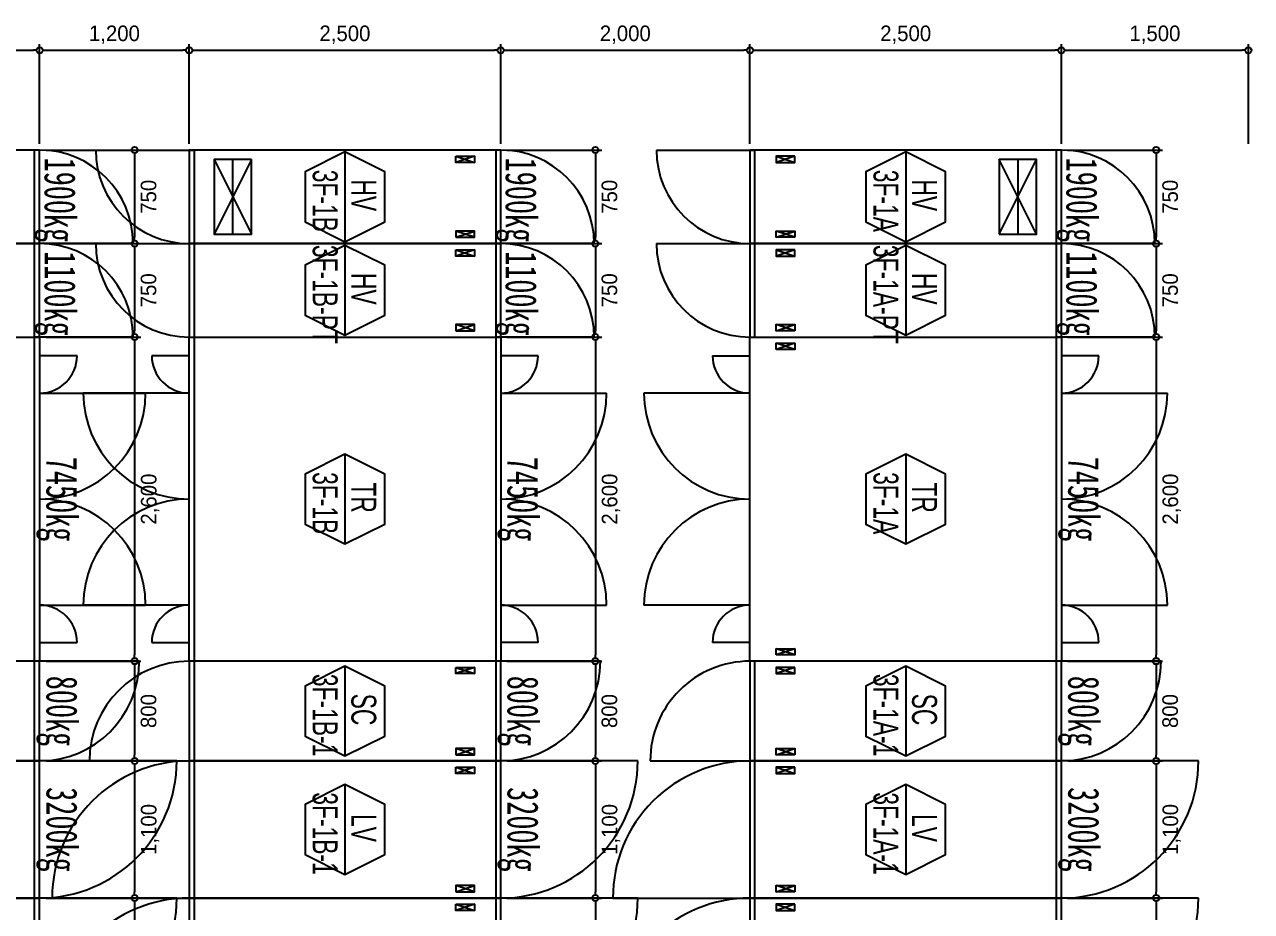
# Model space of a CAD drawing. Header units: millimetres. Extents: x 89978 to 501025, y -351975 to 837171.
# Drawn here: x 124832 to 134679, y 492798 to 499912 of the extents above; entities that cross this region are included whole.
import ezdxf
from ezdxf.enums import TextEntityAlignment as Align

# ---------------------------------------------------------------- set-up
doc = ezdxf.new("R2010")
doc.units = ezdxf.units.MM
doc.header["$LTSCALE"] = 150
doc.layers.get('Defpoints').update_dxf_attribs({"color": 150})
for name, color, linetype in [('------00 Switch Gear', 3, 'Continuous'), ('------00 Switch Gear_Number', 1, 'Continuous'), ('-----36 Dimension', 1, 'Continuous'), ('20251030_전기하중검토', 241, 'Continuous')]:
    doc.layers.add(name, color=color, linetype=linetype)
doc.layers.add('NOPLOT', color=191, linetype='Continuous', plot=False)
doc.styles.add('dd', font='')
doc.styles.add('ELEC', font='')
doc.styles.add('Gtx', font='')
doc.styles.get('dd').set_extended_font_data('DotumChe')
doc.styles.get('ELEC').set_extended_font_data('Dotum')
doc.styles.get('Gtx').set_extended_font_data('Dotum')
doc.dimstyles.new('ELEC', dxfattribs={"dimscale": 100, "dimtxt": 2, "dimasz": 1, "dimexe": 2, "dimexo": 1, "dimgap": 1, "dimtad": 1, "dimdec": 0, "dimrnd": 0.25, "dimzin": 9, "dimdsep": 32, "dimlunit": 6, "dimtxsty": 'ELEC', "dimblk": 'Z_DOT', "dimcen": 3, "dimclrd": 7, "dimclre": 7, "dimclrt": 3, "dimadec": 0, "dimazin": 0, "dimtfac": 1, "dimtdec": 0, "dimtix": 1, "dimtmove": 2, "dimatfit": 1, "dimfxl": 1, "dimarcsym": 0})

# ---------------------------------------------------------------- blocks, each defined once
blk = doc.blocks.new('750X2500')
at = {"layer": '------00 Switch Gear'}
for p, q in [((-3250, 750), (-2458, 750)), ((-2460, 750), (-2460, 0)), ((-210, 700), (-360, 650)), ((-360, 700), (-210, 650)), ((-40, 750), (-40, 0)), ((-210, 50), (-360, 100)), ((-360, 50), (-210, 100)), ((750, 0), (-42, 0))]:
    blk.add_line(p, q, dxfattribs=at)
for points in [[(-2500, 750), (-2500, 0), (0, 0), (0, 750)], [(-360, 700), (-210, 700), (-210, 650), (-360, 650)], [(-360, 50), (-210, 50), (-210, 100), (-360, 100)]]:
    blk.add_lwpolyline(points, close=True, dxfattribs=at)
for centre, start, end in [((-2500, 750), 180, 270), ((0, 0), 0, 90)]:
    blk.add_arc(centre, 750, start, end, dxfattribs=at)
blk = doc.blocks.new('800X2500')
at = {"layer": '------00 Switch Gear'}
for p, q in [((-2460, 800), (-2460, 0)), ((800, 800), (-42, 800)), ((-40, 800), (-40, 0)), ((-210, 750), (-360, 700)), ((-360, 750), (-210, 700)), ((-210, 50), (-360, 100)), ((-360, 50), (-210, 100)), ((-3300, 0), (-2458, 0))]:
    blk.add_line(p, q, dxfattribs=at)
for points in [[(-2500, 800), (-2500, 0), (0, 0), (0, 800)], [(-360, 750), (-210, 750), (-210, 700), (-360, 700)], [(-360, 50), (-210, 50), (-210, 100), (-360, 100)]]:
    blk.add_lwpolyline(points, close=True, dxfattribs=at)
for centre, start, end in [((-2500, 0), 90, 180), ((0, 800), 270, 0)]:
    blk.add_arc(centre, 800, start, end, dxfattribs=at)
blk = doc.blocks.new('1100X2500')
at = {"layer": '------00 Switch Gear'}
for p, q in [((-2460, 1100), (-2460, 0)), ((1100, 1100), (-42, 1100)), ((-40, 1100), (-40, 0)), ((-210, 1050), (-360, 1000)), ((-360, 1050), (-210, 1000)), ((-210, 50), (-360, 100)), ((-360, 50), (-210, 100)), ((-3600, 0), (-2458, 0))]:
    blk.add_line(p, q, dxfattribs=at)
at = {"layer": '------00 Switch Gear', "elevation": 0}
for points in [[(-2500, 1100), (-2500, 0), (0, 0), (0, 1100)], [(-360, 1050), (-210, 1050), (-210, 1000), (-360, 1000)], [(-360, 50), (-210, 50), (-210, 100), (-360, 100)]]:
    blk.add_lwpolyline(points, close=True, dxfattribs=at)
at = {"layer": '------00 Switch Gear'}
for centre, start, end in [((-2500, 0), 90, 180), ((0, 1100), 270, 0)]:
    blk.add_arc(centre, 1100, start, end, dxfattribs=at)
blk = doc.blocks.new('_DOTBLANK')
at = {"color": 0, "linetype": 'ByBlock'}
blk.add_line((-0.5, 0), (-1, 0), dxfattribs=at)
blk.add_circle((0, 0), 0.5, dxfattribs=at)
blk = doc.blocks.new('*D1076')
at = {"layer": '-----36 Dimension', "color": 0, "lineweight": -2, "transparency": 16777216}
for p, q in [((122453.6, 498955), (122453.6, 499755)), ((122503.6, 499705), (124903.6, 499705)), ((124953.6, 498955), (124953.6, 499755))]:
    blk.add_line(p, q, dxfattribs=at)
at = {"layer": 'Defpoints', "color": 0, "transparency": 16777216}
for p in [(124953.6, 499705), (122453.6, 498905), (124953.6, 498905)]:
    blk.add_point(p, dxfattribs=at)
at = {"layer": '-----36 Dimension', "color": 0, "lineweight": -2, "transparency": 16777216, "xscale": 50, "yscale": 50, "zscale": 50, "rotation": 180}
blk.add_blockref('_DOTBLANK', (122453.6, 499705), dxfattribs=at)
at = {"layer": '-----36 Dimension', "color": 0, "lineweight": -2, "transparency": 16777216, "xscale": 50, "yscale": 50, "zscale": 50}
blk.add_blockref('_DOTBLANK', (124953.6, 499705), dxfattribs=at)
at = {"layer": '-----36 Dimension', "color": 0, "transparency": 16777216, "insert": (123703.6, 499829.6), "char_height": 125, "attachment_point": 5, "style": 'Gtx'}
blk.add_mtext('2,500', dxfattribs=at)
blk = doc.blocks.new('Z_DOT')
for p, q in [((0, -2), (0, 2)), ((-2, 0), (2, 0))]:
    blk.add_line(p, q)
for radius in [2.5, 1.25]:
    blk.add_circle((0, 0), radius)
blk = doc.blocks.new('*D1245')
at = {"layer": '-----36 Dimension', "color": 0, "lineweight": -2, "transparency": 16777216}
for p, q in [((124953.6, 498955), (124953.6, 499755)), ((125003.6, 499705), (126103.6, 499705)), ((126153.6, 498955), (126153.6, 499755))]:
    blk.add_line(p, q, dxfattribs=at)
at = {"layer": 'Defpoints', "color": 0, "transparency": 16777216}
for p in [(126153.6, 499705), (124953.6, 498905), (126153.6, 498905)]:
    blk.add_point(p, dxfattribs=at)
at = {"layer": '-----36 Dimension', "color": 0, "lineweight": -2, "transparency": 16777216, "xscale": 50, "yscale": 50, "zscale": 50, "rotation": 180}
blk.add_blockref('_DOTBLANK', (124953.6, 499705), dxfattribs=at)
at = {"layer": '-----36 Dimension', "color": 0, "lineweight": -2, "transparency": 16777216, "xscale": 50, "yscale": 50, "zscale": 50}
blk.add_blockref('_DOTBLANK', (126153.6, 499705), dxfattribs=at)
at = {"layer": '-----36 Dimension', "color": 0, "transparency": 16777216, "insert": (125553.6, 499829.6), "char_height": 125, "attachment_point": 5, "style": 'Gtx'}
blk.add_mtext('1,200', dxfattribs=at)
blk = doc.blocks.new('*D1246')
at = {"layer": '-----36 Dimension', "color": 0, "lineweight": -2, "transparency": 16777216}
for p, q in [((126153.6, 498955), (126153.6, 499755)), ((126203.6, 499705), (128603.6, 499705)), ((128653.6, 498955), (128653.6, 499755))]:
    blk.add_line(p, q, dxfattribs=at)
at = {"layer": 'Defpoints', "color": 0, "transparency": 16777216}
for p in [(128653.6, 499705), (126153.6, 498905), (128653.6, 498905)]:
    blk.add_point(p, dxfattribs=at)
at = {"layer": '-----36 Dimension', "color": 0, "lineweight": -2, "transparency": 16777216, "xscale": 50, "yscale": 50, "zscale": 50, "rotation": 180}
blk.add_blockref('_DOTBLANK', (126153.6, 499705), dxfattribs=at)
at = {"layer": '-----36 Dimension', "color": 0, "lineweight": -2, "transparency": 16777216, "xscale": 50, "yscale": 50, "zscale": 50}
blk.add_blockref('_DOTBLANK', (128653.6, 499705), dxfattribs=at)
at = {"layer": '-----36 Dimension', "color": 0, "transparency": 16777216, "insert": (127403.6, 499829.6), "char_height": 125, "attachment_point": 5, "style": 'Gtx'}
blk.add_mtext('2,500', dxfattribs=at)
blk = doc.blocks.new('*D1247')
at = {"layer": '-----36 Dimension', "color": 0, "lineweight": -2, "transparency": 16777216}
for p, q in [((128653.6, 498955), (128653.6, 499755)), ((128703.6, 499705), (130603.6, 499705)), ((130653.6, 498955), (130653.6, 499755))]:
    blk.add_line(p, q, dxfattribs=at)
at = {"layer": 'Defpoints', "color": 0, "transparency": 16777216}
for p in [(130653.6, 499705), (128653.6, 498905), (130653.6, 498905)]:
    blk.add_point(p, dxfattribs=at)
at = {"layer": '-----36 Dimension', "color": 0, "lineweight": -2, "transparency": 16777216, "xscale": 50, "yscale": 50, "zscale": 50, "rotation": 180}
blk.add_blockref('_DOTBLANK', (128653.6, 499705), dxfattribs=at)
at = {"layer": '-----36 Dimension', "color": 0, "lineweight": -2, "transparency": 16777216, "xscale": 50, "yscale": 50, "zscale": 50}
blk.add_blockref('_DOTBLANK', (130653.6, 499705), dxfattribs=at)
at = {"layer": '-----36 Dimension', "color": 0, "transparency": 16777216, "insert": (129653.6, 499829.6), "char_height": 125, "attachment_point": 5, "style": 'Gtx'}
blk.add_mtext('2,000', dxfattribs=at)
blk = doc.blocks.new('*D1248')
at = {"layer": '-----36 Dimension', "color": 0, "lineweight": -2, "transparency": 16777216}
for p, q in [((130653.6, 498955), (130653.6, 499755)), ((130703.6, 499705), (133103.6, 499705)), ((133153.6, 498955), (133153.6, 499755))]:
    blk.add_line(p, q, dxfattribs=at)
at = {"layer": 'Defpoints', "color": 0, "transparency": 16777216}
for p in [(133153.6, 499705), (130653.6, 498905), (133153.6, 498905)]:
    blk.add_point(p, dxfattribs=at)
at = {"layer": '-----36 Dimension', "color": 0, "lineweight": -2, "transparency": 16777216, "xscale": 50, "yscale": 50, "zscale": 50, "rotation": 180}
blk.add_blockref('_DOTBLANK', (130653.6, 499705), dxfattribs=at)
at = {"layer": '-----36 Dimension', "color": 0, "lineweight": -2, "transparency": 16777216, "xscale": 50, "yscale": 50, "zscale": 50}
blk.add_blockref('_DOTBLANK', (133153.6, 499705), dxfattribs=at)
at = {"layer": '-----36 Dimension', "color": 0, "transparency": 16777216, "insert": (131903.6, 499829.6), "char_height": 125, "attachment_point": 5, "style": 'Gtx'}
blk.add_mtext('2,500', dxfattribs=at)
blk = doc.blocks.new('*D1249')
at = {"layer": '-----36 Dimension', "color": 0, "lineweight": -2, "transparency": 16777216}
for p, q in [((133153.6, 498955), (133153.6, 499755)), ((133203.6, 499705), (134603.6, 499705)), ((134653.6, 498955), (134653.6, 499755))]:
    blk.add_line(p, q, dxfattribs=at)
at = {"layer": 'Defpoints', "color": 0, "transparency": 16777216}
for p in [(134653.6, 499705), (133153.6, 498905), (134653.6, 498905)]:
    blk.add_point(p, dxfattribs=at)
at = {"layer": '-----36 Dimension', "color": 0, "lineweight": -2, "transparency": 16777216, "xscale": 50, "yscale": 50, "zscale": 50, "rotation": 180}
blk.add_blockref('_DOTBLANK', (133153.6, 499705), dxfattribs=at)
at = {"layer": '-----36 Dimension', "color": 0, "lineweight": -2, "transparency": 16777216, "xscale": 50, "yscale": 50, "zscale": 50}
blk.add_blockref('_DOTBLANK', (134653.6, 499705), dxfattribs=at)
at = {"layer": '-----36 Dimension', "color": 0, "transparency": 16777216, "insert": (133903.6, 499829.6), "char_height": 125, "attachment_point": 5, "style": 'Gtx'}
blk.add_mtext('1,500', dxfattribs=at)
blk = doc.blocks.new('*D1035')
at = {"layer": '-----36 Dimension', "color": 0, "lineweight": -2, "transparency": 16777216}
for p, q in [((125005, 498905), (125765.5, 498905)), ((125715.5, 498855), (125715.5, 498205)), ((125005, 498155), (125765.5, 498155))]:
    blk.add_line(p, q, dxfattribs=at)
at = {"layer": 'Defpoints', "color": 0, "transparency": 16777216}
for p in [(124955, 498905, 0), (124955, 498155, 0), (125715.5, 498155)]:
    blk.add_point(p, dxfattribs=at)
at = {"layer": '-----36 Dimension', "color": 0, "lineweight": -2, "transparency": 16777216, "xscale": 50, "yscale": 50, "zscale": 50}
for p, rotation in [((125715.5, 498905), 90), ((125715.5, 498155), 270)]:
    blk.add_blockref('_DOTBLANK', p, dxfattribs=dict(at, rotation=rotation))
at = {"layer": '-----36 Dimension', "color": 0, "transparency": 16777216, "insert": (125828.1, 498530), "char_height": 125, "attachment_point": 5, "rotation": 90, "style": 'Gtx'}
blk.add_mtext('750', dxfattribs=at)
blk = doc.blocks.new('*D1036')
at = {"layer": '-----36 Dimension', "color": 0, "lineweight": -2, "transparency": 16777216}
for p, q in [((125005, 498155), (125765.5, 498155)), ((125715.5, 498105), (125715.5, 497455)), ((125005, 497405), (125765.5, 497405))]:
    blk.add_line(p, q, dxfattribs=at)
at = {"layer": 'Defpoints', "color": 0, "transparency": 16777216}
for p in [(124955, 498155), (124955, 497405), (125715.5, 497405)]:
    blk.add_point(p, dxfattribs=at)
at = {"layer": '-----36 Dimension', "color": 0, "lineweight": -2, "transparency": 16777216, "xscale": 50, "yscale": 50, "zscale": 50}
for p, rotation in [((125715.5, 498155), 90), ((125715.5, 497405), 270)]:
    blk.add_blockref('_DOTBLANK', p, dxfattribs=dict(at, rotation=rotation))
at = {"layer": '-----36 Dimension', "color": 0, "transparency": 16777216, "insert": (125828.1, 497780), "char_height": 125, "attachment_point": 5, "rotation": 90, "style": 'Gtx'}
blk.add_mtext('750', dxfattribs=at)
blk = doc.blocks.new('*D1037')
at = {"layer": '-----36 Dimension', "color": 0, "lineweight": -2, "transparency": 16777216}
for p, q in [((125005, 497405), (125765.5, 497405)), ((125715.5, 497355), (125715.5, 494855)), ((125005, 494805), (125765.5, 494805))]:
    blk.add_line(p, q, dxfattribs=at)
at = {"layer": 'Defpoints', "color": 0, "transparency": 16777216}
for p in [(124955, 497405), (124955, 494805), (125715.5, 494805)]:
    blk.add_point(p, dxfattribs=at)
at = {"layer": '-----36 Dimension', "color": 0, "lineweight": -2, "transparency": 16777216, "xscale": 50, "yscale": 50, "zscale": 50}
for p, rotation in [((125715.5, 497405), 90), ((125715.5, 494805), 270)]:
    blk.add_blockref('_DOTBLANK', p, dxfattribs=dict(at, rotation=rotation))
at = {"layer": '-----36 Dimension', "color": 0, "transparency": 16777216, "insert": (125840.2, 496105), "char_height": 125, "attachment_point": 5, "rotation": 90, "style": 'Gtx'}
blk.add_mtext('2,600', dxfattribs=at)
blk = doc.blocks.new('*D1038')
at = {"layer": '-----36 Dimension', "color": 0, "lineweight": -2, "transparency": 16777216}
for p, q in [((125005, 494805), (125765.5, 494805)), ((125715.5, 494755), (125715.5, 494055)), ((125005.8, 494005), (125765.5, 494005))]:
    blk.add_line(p, q, dxfattribs=at)
at = {"layer": 'Defpoints', "color": 0, "transparency": 16777216}
for p in [(124955, 494805), (124955.8, 494005), (125715.5, 494005)]:
    blk.add_point(p, dxfattribs=at)
at = {"layer": '-----36 Dimension', "color": 0, "lineweight": -2, "transparency": 16777216, "xscale": 50, "yscale": 50, "zscale": 50}
for p, rotation in [((125715.5, 494805), 90), ((125715.5, 494005), 270)]:
    blk.add_blockref('_DOTBLANK', p, dxfattribs=dict(at, rotation=rotation))
at = {"layer": '-----36 Dimension', "color": 0, "transparency": 16777216, "insert": (125828.1, 494405), "char_height": 125, "attachment_point": 5, "rotation": 90, "style": 'Gtx'}
blk.add_mtext('800', dxfattribs=at)
blk = doc.blocks.new('*D1039')
at = {"layer": '-----36 Dimension', "color": 0, "lineweight": -2, "transparency": 16777216}
for p, q in [((125005.8, 494005), (125765.5, 494005)), ((125715.5, 493955), (125715.5, 492955)), ((125005, 492905), (125765.5, 492905))]:
    blk.add_line(p, q, dxfattribs=at)
at = {"layer": 'Defpoints', "color": 0, "transparency": 16777216}
for p in [(124955.8, 494005), (124955, 492905), (125715.5, 492905)]:
    blk.add_point(p, dxfattribs=at)
at = {"layer": '-----36 Dimension', "color": 0, "lineweight": -2, "transparency": 16777216, "xscale": 50, "yscale": 50, "zscale": 50}
for p, rotation in [((125715.5, 494005), 90), ((125715.5, 492905), 270)]:
    blk.add_blockref('_DOTBLANK', p, dxfattribs=dict(at, rotation=rotation))
at = {"layer": '-----36 Dimension', "color": 0, "transparency": 16777216, "insert": (125840.2, 493455), "char_height": 125, "attachment_point": 5, "rotation": 90, "style": 'Gtx'}
blk.add_mtext('1,100', dxfattribs=at)
blk = doc.blocks.new('*D1040')
at = {"layer": '-----36 Dimension', "color": 0, "lineweight": -2, "transparency": 16777216}
for p, q in [((125005, 492905), (125765.5, 492905)), ((125715.5, 492855), (125715.5, 491855)), ((125005, 491805), (125765.5, 491805))]:
    blk.add_line(p, q, dxfattribs=at)
at = {"layer": 'Defpoints', "color": 0, "transparency": 16777216}
for p in [(124955, 492905), (124955, 491805), (125715.5, 491805)]:
    blk.add_point(p, dxfattribs=at)
at = {"layer": '-----36 Dimension', "color": 0, "lineweight": -2, "transparency": 16777216, "xscale": 50, "yscale": 50, "zscale": 50}
for p, rotation in [((125715.5, 492905), 90), ((125715.5, 491805), 270)]:
    blk.add_blockref('_DOTBLANK', p, dxfattribs=dict(at, rotation=rotation))
at = {"layer": '-----36 Dimension', "color": 0, "transparency": 16777216, "insert": (125840.2, 492355), "char_height": 125, "attachment_point": 5, "rotation": 90, "style": 'Gtx'}
blk.add_mtext('1,100', dxfattribs=at)
blk = doc.blocks.new('*D1046')
at = {"layer": '-----36 Dimension', "color": 0, "lineweight": -2, "transparency": 16777216}
for p, q in [((128703.6, 498905), (129464.1, 498905)), ((129414.1, 498855), (129414.1, 498205)), ((128703.6, 498155), (129464.1, 498155))]:
    blk.add_line(p, q, dxfattribs=at)
at = {"layer": 'Defpoints', "color": 0, "transparency": 16777216}
for p in [(128653.6, 498905, 0), (128653.6, 498155, 0), (129414.1, 498155)]:
    blk.add_point(p, dxfattribs=at)
at = {"layer": '-----36 Dimension', "color": 0, "lineweight": -2, "transparency": 16777216, "xscale": 50, "yscale": 50, "zscale": 50}
for p, rotation in [((129414.1, 498905), 90), ((129414.1, 498155), 270)]:
    blk.add_blockref('_DOTBLANK', p, dxfattribs=dict(at, rotation=rotation))
at = {"layer": '-----36 Dimension', "color": 0, "transparency": 16777216, "insert": (129526.7, 498530), "char_height": 125, "attachment_point": 5, "rotation": 90, "style": 'Gtx'}
blk.add_mtext('750', dxfattribs=at)
blk = doc.blocks.new('*D1047')
at = {"layer": '-----36 Dimension', "color": 0, "lineweight": -2, "transparency": 16777216}
for p, q in [((128703.6, 498155), (129464.1, 498155)), ((129414.1, 498105), (129414.1, 497455)), ((128703.6, 497405), (129464.1, 497405))]:
    blk.add_line(p, q, dxfattribs=at)
at = {"layer": 'Defpoints', "color": 0, "transparency": 16777216}
for p in [(128653.6, 498155), (128653.6, 497405), (129414.1, 497405)]:
    blk.add_point(p, dxfattribs=at)
at = {"layer": '-----36 Dimension', "color": 0, "lineweight": -2, "transparency": 16777216, "xscale": 50, "yscale": 50, "zscale": 50}
for p, rotation in [((129414.1, 498155), 90), ((129414.1, 497405), 270)]:
    blk.add_blockref('_DOTBLANK', p, dxfattribs=dict(at, rotation=rotation))
at = {"layer": '-----36 Dimension', "color": 0, "transparency": 16777216, "insert": (129526.7, 497780), "char_height": 125, "attachment_point": 5, "rotation": 90, "style": 'Gtx'}
blk.add_mtext('750', dxfattribs=at)
blk = doc.blocks.new('*D1048')
at = {"layer": '-----36 Dimension', "color": 0, "lineweight": -2, "transparency": 16777216}
for p, q in [((128703.6, 497405), (129464.1, 497405)), ((129414.1, 497355), (129414.1, 494855)), ((128703.6, 494805), (129464.1, 494805))]:
    blk.add_line(p, q, dxfattribs=at)
at = {"layer": 'Defpoints', "color": 0, "transparency": 16777216}
for p in [(128653.6, 497405), (128653.6, 494805), (129414.1, 494805)]:
    blk.add_point(p, dxfattribs=at)
at = {"layer": '-----36 Dimension', "color": 0, "lineweight": -2, "transparency": 16777216, "xscale": 50, "yscale": 50, "zscale": 50}
for p, rotation in [((129414.1, 497405), 90), ((129414.1, 494805), 270)]:
    blk.add_blockref('_DOTBLANK', p, dxfattribs=dict(at, rotation=rotation))
at = {"layer": '-----36 Dimension', "color": 0, "transparency": 16777216, "insert": (129538.8, 496105), "char_height": 125, "attachment_point": 5, "rotation": 90, "style": 'Gtx'}
blk.add_mtext('2,600', dxfattribs=at)
blk = doc.blocks.new('*D1049')
at = {"layer": '-----36 Dimension', "color": 0, "lineweight": -2, "transparency": 16777216}
for p, q in [((128703.6, 494805), (129464.1, 494805)), ((129414.1, 494755), (129414.1, 494055)), ((128704.4, 494005), (129464.1, 494005))]:
    blk.add_line(p, q, dxfattribs=at)
at = {"layer": 'Defpoints', "color": 0, "transparency": 16777216}
for p in [(128653.6, 494805), (128654.4, 494005), (129414.1, 494005)]:
    blk.add_point(p, dxfattribs=at)
at = {"layer": '-----36 Dimension', "color": 0, "lineweight": -2, "transparency": 16777216, "xscale": 50, "yscale": 50, "zscale": 50}
for p, rotation in [((129414.1, 494805), 90), ((129414.1, 494005), 270)]:
    blk.add_blockref('_DOTBLANK', p, dxfattribs=dict(at, rotation=rotation))
at = {"layer": '-----36 Dimension', "color": 0, "transparency": 16777216, "insert": (129526.7, 494405), "char_height": 125, "attachment_point": 5, "rotation": 90, "style": 'Gtx'}
blk.add_mtext('800', dxfattribs=at)
blk = doc.blocks.new('*D1050')
at = {"layer": '-----36 Dimension', "color": 0, "lineweight": -2, "transparency": 16777216}
for p, q in [((128704.4, 494005), (129464.1, 494005)), ((129414.1, 493955), (129414.1, 492955)), ((128703.6, 492905), (129464.1, 492905))]:
    blk.add_line(p, q, dxfattribs=at)
at = {"layer": 'Defpoints', "color": 0, "transparency": 16777216}
for p in [(128654.4, 494005), (128653.6, 492905), (129414.1, 492905)]:
    blk.add_point(p, dxfattribs=at)
at = {"layer": '-----36 Dimension', "color": 0, "lineweight": -2, "transparency": 16777216, "xscale": 50, "yscale": 50, "zscale": 50}
for p, rotation in [((129414.1, 494005), 90), ((129414.1, 492905), 270)]:
    blk.add_blockref('_DOTBLANK', p, dxfattribs=dict(at, rotation=rotation))
at = {"layer": '-----36 Dimension', "color": 0, "transparency": 16777216, "insert": (129538.8, 493455), "char_height": 125, "attachment_point": 5, "rotation": 90, "style": 'Gtx'}
blk.add_mtext('1,100', dxfattribs=at)
blk = doc.blocks.new('*D1051')
at = {"layer": '-----36 Dimension', "color": 0, "lineweight": -2, "transparency": 16777216}
for p, q in [((128703.6, 492905), (129464.1, 492905)), ((129414.1, 492855), (129414.1, 491855)), ((128703.6, 491805), (129464.1, 491805))]:
    blk.add_line(p, q, dxfattribs=at)
at = {"layer": 'Defpoints', "color": 0, "transparency": 16777216}
for p in [(128653.6, 492905), (128653.6, 491805), (129414.1, 491805)]:
    blk.add_point(p, dxfattribs=at)
at = {"layer": '-----36 Dimension', "color": 0, "lineweight": -2, "transparency": 16777216, "xscale": 50, "yscale": 50, "zscale": 50}
for p, rotation in [((129414.1, 492905), 90), ((129414.1, 491805), 270)]:
    blk.add_blockref('_DOTBLANK', p, dxfattribs=dict(at, rotation=rotation))
at = {"layer": '-----36 Dimension', "color": 0, "transparency": 16777216, "insert": (129538.8, 492355), "char_height": 125, "attachment_point": 5, "rotation": 90, "style": 'Gtx'}
blk.add_mtext('1,100', dxfattribs=at)
blk = doc.blocks.new('*D1057')
at = {"layer": '-----36 Dimension', "color": 0, "lineweight": -2, "transparency": 16777216}
for p, q in [((133203.6, 498905), (133964.1, 498905)), ((133914.1, 498855), (133914.1, 498205)), ((133203.6, 498155), (133964.1, 498155))]:
    blk.add_line(p, q, dxfattribs=at)
at = {"layer": 'Defpoints', "color": 0, "transparency": 16777216}
for p in [(133153.6, 498905, 0), (133153.6, 498155, 0), (133914.1, 498155)]:
    blk.add_point(p, dxfattribs=at)
at = {"layer": '-----36 Dimension', "color": 0, "lineweight": -2, "transparency": 16777216, "xscale": 50, "yscale": 50, "zscale": 50}
for p, rotation in [((133914.1, 498905), 90), ((133914.1, 498155), 270)]:
    blk.add_blockref('_DOTBLANK', p, dxfattribs=dict(at, rotation=rotation))
at = {"layer": '-----36 Dimension', "color": 0, "transparency": 16777216, "insert": (134026.7, 498530), "char_height": 125, "attachment_point": 5, "rotation": 90, "style": 'Gtx'}
blk.add_mtext('750', dxfattribs=at)
blk = doc.blocks.new('*D1058')
at = {"layer": '-----36 Dimension', "color": 0, "lineweight": -2, "transparency": 16777216}
for p, q in [((133203.6, 498155), (133964.1, 498155)), ((133914.1, 498105), (133914.1, 497455)), ((133203.6, 497405), (133964.1, 497405))]:
    blk.add_line(p, q, dxfattribs=at)
at = {"layer": 'Defpoints', "color": 0, "transparency": 16777216}
for p in [(133153.6, 498155), (133153.6, 497405), (133914.1, 497405)]:
    blk.add_point(p, dxfattribs=at)
at = {"layer": '-----36 Dimension', "color": 0, "lineweight": -2, "transparency": 16777216, "xscale": 50, "yscale": 50, "zscale": 50}
for p, rotation in [((133914.1, 498155), 90), ((133914.1, 497405), 270)]:
    blk.add_blockref('_DOTBLANK', p, dxfattribs=dict(at, rotation=rotation))
at = {"layer": '-----36 Dimension', "color": 0, "transparency": 16777216, "insert": (134026.7, 497780), "char_height": 125, "attachment_point": 5, "rotation": 90, "style": 'Gtx'}
blk.add_mtext('750', dxfattribs=at)
blk = doc.blocks.new('*D1059')
at = {"layer": '-----36 Dimension', "color": 0, "lineweight": -2, "transparency": 16777216}
for p, q in [((133203.6, 497405), (133964.1, 497405)), ((133914.1, 497355), (133914.1, 494855)), ((133203.6, 494805), (133964.1, 494805))]:
    blk.add_line(p, q, dxfattribs=at)
at = {"layer": 'Defpoints', "color": 0, "transparency": 16777216}
for p in [(133153.6, 497405), (133153.6, 494805), (133914.1, 494805)]:
    blk.add_point(p, dxfattribs=at)
at = {"layer": '-----36 Dimension', "color": 0, "lineweight": -2, "transparency": 16777216, "xscale": 50, "yscale": 50, "zscale": 50}
for p, rotation in [((133914.1, 497405), 90), ((133914.1, 494805), 270)]:
    blk.add_blockref('_DOTBLANK', p, dxfattribs=dict(at, rotation=rotation))
at = {"layer": '-----36 Dimension', "color": 0, "transparency": 16777216, "insert": (134038.8, 496105), "char_height": 125, "attachment_point": 5, "rotation": 90, "style": 'Gtx'}
blk.add_mtext('2,600', dxfattribs=at)
blk = doc.blocks.new('*D1060')
at = {"layer": '-----36 Dimension', "color": 0, "lineweight": -2, "transparency": 16777216}
for p, q in [((133203.6, 494805), (133964.1, 494805)), ((133914.1, 494755), (133914.1, 494055)), ((133204.4, 494005), (133964.1, 494005))]:
    blk.add_line(p, q, dxfattribs=at)
at = {"layer": 'Defpoints', "color": 0, "transparency": 16777216}
for p in [(133153.6, 494805), (133154.4, 494005), (133914.1, 494005)]:
    blk.add_point(p, dxfattribs=at)
at = {"layer": '-----36 Dimension', "color": 0, "lineweight": -2, "transparency": 16777216, "xscale": 50, "yscale": 50, "zscale": 50}
for p, rotation in [((133914.1, 494805), 90), ((133914.1, 494005), 270)]:
    blk.add_blockref('_DOTBLANK', p, dxfattribs=dict(at, rotation=rotation))
at = {"layer": '-----36 Dimension', "color": 0, "transparency": 16777216, "insert": (134026.7, 494405), "char_height": 125, "attachment_point": 5, "rotation": 90, "style": 'Gtx'}
blk.add_mtext('800', dxfattribs=at)
blk = doc.blocks.new('*D1061')
at = {"layer": '-----36 Dimension', "color": 0, "lineweight": -2, "transparency": 16777216}
for p, q in [((133204.4, 494005), (133964.1, 494005)), ((133914.1, 493955), (133914.1, 492955)), ((133203.6, 492905), (133964.1, 492905))]:
    blk.add_line(p, q, dxfattribs=at)
at = {"layer": 'Defpoints', "color": 0, "transparency": 16777216}
for p in [(133154.4, 494005), (133153.6, 492905), (133914.1, 492905)]:
    blk.add_point(p, dxfattribs=at)
at = {"layer": '-----36 Dimension', "color": 0, "lineweight": -2, "transparency": 16777216, "xscale": 50, "yscale": 50, "zscale": 50}
for p, rotation in [((133914.1, 494005), 90), ((133914.1, 492905), 270)]:
    blk.add_blockref('_DOTBLANK', p, dxfattribs=dict(at, rotation=rotation))
at = {"layer": '-----36 Dimension', "color": 0, "transparency": 16777216, "insert": (134038.8, 493455), "char_height": 125, "attachment_point": 5, "rotation": 90, "style": 'Gtx'}
blk.add_mtext('1,100', dxfattribs=at)
blk = doc.blocks.new('*D1062')
at = {"layer": '-----36 Dimension', "color": 0, "lineweight": -2, "transparency": 16777216}
for p, q in [((133203.6, 492905), (133964.1, 492905)), ((133914.1, 492855), (133914.1, 491855)), ((133203.6, 491805), (133964.1, 491805))]:
    blk.add_line(p, q, dxfattribs=at)
at = {"layer": 'Defpoints', "color": 0, "transparency": 16777216}
for p in [(133153.6, 492905), (133153.6, 491805), (133914.1, 491805)]:
    blk.add_point(p, dxfattribs=at)
at = {"layer": '-----36 Dimension', "color": 0, "lineweight": -2, "transparency": 16777216, "xscale": 50, "yscale": 50, "zscale": 50}
for p, rotation in [((133914.1, 492905), 90), ((133914.1, 491805), 270)]:
    blk.add_blockref('_DOTBLANK', p, dxfattribs=dict(at, rotation=rotation))
at = {"layer": '-----36 Dimension', "color": 0, "transparency": 16777216, "insert": (134038.8, 492355), "char_height": 125, "attachment_point": 5, "rotation": 90, "style": 'Gtx'}
blk.add_mtext('1,100', dxfattribs=at)

msp = doc.modelspace()

# ---------------------------------------------------------------- linework, layer by layer
at = {"layer": '------00 Switch Gear'}
for p, q in [((124913.6, 494805), (124913.6, 497405)), ((126193.6, 497405), (126193.6, 494805)), ((128613.6, 497405), (128613.6, 494805)), ((131013.6, 497305), (130863.6, 497355)), ((131013.6, 497355), (130863.6, 497305)), ((133113.6, 494805), (133113.6, 497405)), ((125253.6, 497255), (124953.6, 497255)), ((126153.6, 497255), (125853.6, 497255)), ((128953.6, 497255), (128653.6, 497255)), ((130353.6, 497255), (130653.6, 497255)), ((133453.6, 497255), (133153.6, 497255)), ((124953.6, 496955), (125803.6, 496955)), ((126153.6, 496955), (125303.6, 496955)), ((128653.6, 496955), (129503.6, 496955)), ((130653.6, 496955), (129803.6, 496955)), ((133153.6, 496955), (134003.6, 496955)), ((124953.6, 495255), (125803.6, 495255)), ((126153.6, 495255), (125303.6, 495255)), ((128653.6, 495255), (129503.6, 495255)), ((130653.6, 495255), (129803.6, 495255)), ((133153.6, 495255), (134003.6, 495255)), ((124953.6, 494955), (125253.6, 494955)), ((125853.6, 494955), (126153.6, 494955)), ((128953.6, 494955), (128653.6, 494955)), ((130653.6, 494955), (130353.6, 494955)), ((131013.6, 494855), (130863.6, 494905)), ((131013.6, 494905), (130863.6, 494855)), ((133153.6, 494955), (133453.6, 494955))]:
    msp.add_line(p, q, dxfattribs=at)
at = {"layer": '------00 Switch Gear', "elevation": 0}
for points in [[(122453.6, 494805), (122453.6, 497405), (124953.6, 497405), (124953.6, 494805)], [(128653.6, 497405), (128653.6, 494805), (126153.6, 494805), (126153.6, 497405)], [(130653.6, 494805), (130653.6, 497405), (133153.6, 497405), (133153.6, 494805)], [(130863.6, 497305), (130863.6, 497355), (131013.6, 497355), (131013.6, 497305)], [(130863.6, 494855), (130863.6, 494905), (131013.6, 494905), (131013.6, 494855)]]:
    msp.add_lwpolyline(points, close=True, dxfattribs=at)
at = {"layer": '------00 Switch Gear'}
for centre, radius, start, end in [((124953.6, 497255), 300, 270, 0), ((126153.6, 497255), 300, 180, 270), ((128653.6, 497255), 300, 270, 0), ((130653.6, 497255), 300, 180, 270), ((133153.6, 497255), 300, 270, 0), ((124953.6, 496955), 850, 270, 0), ((126153.6, 496955), 850, 180, 270), ((128653.6, 496955), 850, 270, 0), ((130653.6, 496955), 850, 180, 270), ((133153.6, 496955), 850, 270, 0), ((124953.6, 495255), 850, 0, 90), ((126153.6, 495255), 850, 90, 180), ((128653.6, 495255), 850, 0, 90), ((130653.6, 495255), 850, 90, 180), ((133153.6, 495255), 850, 0, 90), ((124953.6, 494955), 300, 0, 90), ((126153.6, 494955), 300, 90, 180), ((128653.6, 494955), 300, 0, 90), ((130653.6, 494955), 300, 90, 180), ((133153.6, 494955), 300, 0, 90)]:
    msp.add_arc(centre, radius, start, end, dxfattribs=at)
at = {"layer": '------00 Switch Gear_Number', "color": 1, "elevation": 0}
for points in [[(127403.6, 498890), (127403.6, 498170), (127723.6, 498329.7), (127723.6, 498730.4), (127403.6, 498890), (127083.6, 498730.4), (127083.6, 498329.7), (127403.6, 498170)], [(131903.6, 498890), (131903.6, 498170), (132223.6, 498329.7), (132223.6, 498730.4), (131903.6, 498890), (131583.6, 498730.4), (131583.6, 498329.7), (131903.6, 498170)], [(127403.6, 498140), (127403.6, 497420), (127723.6, 497579.7), (127723.6, 497980.4), (127403.6, 498140), (127083.6, 497980.4), (127083.6, 497579.7), (127403.6, 497420)], [(131903.6, 498140), (131903.6, 497420), (132223.6, 497579.7), (132223.6, 497980.4), (131903.6, 498140), (131583.6, 497980.4), (131583.6, 497579.7), (131903.6, 497420)], [(127403.6, 496465), (127403.6, 495745), (127723.6, 495904.7), (127723.6, 496305.4), (127403.6, 496465), (127083.6, 496305.4), (127083.6, 495904.7), (127403.6, 495745)], [(131903.6, 496465), (131903.6, 495745), (132223.6, 495904.7), (132223.6, 496305.4), (131903.6, 496465), (131583.6, 496305.4), (131583.6, 495904.7), (131903.6, 495745)], [(127403.6, 494765), (127403.6, 494045), (127723.6, 494204.7), (127723.6, 494605.4), (127403.6, 494765), (127083.6, 494605.4), (127083.6, 494204.7), (127403.6, 494045)], [(131903.6, 494765), (131903.6, 494045), (132223.6, 494204.7), (132223.6, 494605.4), (131903.6, 494765), (131583.6, 494605.4), (131583.6, 494204.7), (131903.6, 494045)], [(127403.6, 493815), (127403.6, 493095), (127723.6, 493254.7), (127723.6, 493655.4), (127403.6, 493815), (127083.6, 493655.4), (127083.6, 493254.7), (127403.6, 493095)], [(131903.6, 493815), (131903.6, 493095), (132223.6, 493254.7), (132223.6, 493655.4), (131903.6, 493815), (131583.6, 493655.4), (131583.6, 493254.7), (131903.6, 493095)]]:
    msp.add_lwpolyline(points, dxfattribs=at)
at = {"layer": 'NOPLOT'}
for p, q in [((126653.6, 498830), (126353.6, 498230)), ((126353.6, 498830), (126653.6, 498230)), ((126503.6, 498230), (126503.6, 498830)), ((132653.6, 498230), (132953.6, 498830)), ((132953.6, 498230), (132653.6, 498830)), ((132803.6, 498830), (132803.6, 498230))]:
    msp.add_line(p, q, dxfattribs=at)
for points in [[(126653.6, 498830), (126353.6, 498830), (126353.6, 498230), (126653.6, 498230)], [(132653.6, 498230), (132953.6, 498230), (132953.6, 498830), (132653.6, 498830)]]:
    msp.add_lwpolyline(points, close=True, dxfattribs=at)

# ---------------------------------------------------------------- block references
at = {"layer": '------00 Switch Gear', "rotation": 180}
for name, p in [('750X2500', (122453.6, 498905)), ('750X2500', (130653.6, 498905)), ('750X2500', (122453.6, 498155)), ('750X2500', (130653.6, 498155)), ('800X2500', (122453.6, 494805)), ('800X2500', (130653.6, 494805)), ('1100X2500', (122453.6, 494005)), ('1100X2500', (130653.6, 494005)), ('1100X2500', (122453.6, 492905)), ('1100X2500', (130653.6, 492905))]:
    msp.add_blockref(name, p, dxfattribs=at)
at = {"layer": '------00 Switch Gear'}
for name, p in [('750X2500', (128653.6, 498155)), ('750X2500', (128653.6, 497405)), ('800X2500', (128653.6, 494005)), ('1100X2500', (128653.6, 492905)), ('1100X2500', (128653.6, 491805))]:
    msp.add_blockref(name, p, dxfattribs=at)

# ---------------------------------------------------------------- texts
at = {"layer": '------00 Switch Gear_Number', "color": 0, "style": 'ELEC', "width": 0.7}
for s, p in [('3F-1B', (127245.3, 498497.5)), ('3F-1A', (131745.3, 498497.5)), ('HV', (127554.8, 498542.2)), ('HV', (132054.8, 498542.2)), ('3F-1B-PT', (127245.3, 497747.5)), ('3F-1A-PT', (131745.3, 497747.5)), ('HV', (127554.8, 497792.2)), ('HV', (132054.8, 497792.2)), ('3F-1B', (127245.3, 496072.5)), ('3F-1A', (131745.3, 496072.5)), ('TR', (127554.8, 496117.2)), ('TR', (132054.8, 496117.2)), ('3F-1B-1', (127245.3, 494372.5)), ('3F-1A-1', (131745.3, 494372.5)), ('SC', (127554.8, 494417.2)), ('SC', (132054.8, 494417.2)), ('3F-1B-1', (127245.3, 493422.5)), ('3F-1A-1', (131745.3, 493422.5)), ('LV', (127554.8, 493467.2)), ('LV', (132054.8, 493467.2))]:
    msp.add_text(s, height=200, rotation=270, dxfattribs=at).set_placement(p, align=Align.MIDDLE_CENTER)
at = {"layer": '20251030_전기하중검토', "style": 'dd', "width": 0.7}
for s, p in [('1900kg', (125083, 498505)), ('1900kg', (128783, 498505)), ('1900kg', (133283, 498505)), ('1100kg', (125083, 497755)), ('1100kg', (128783, 497755)), ('1100kg', (133283, 497755)), ('7450kg', (125097.6, 496105.3)), ('7450kg', (128797.6, 496105.3)), ('7450kg', (133297.6, 496105.3)), ('800kg', (125097.6, 494405.3)), ('800kg', (128797.6, 494405.3)), ('800kg', (133297.6, 494405.3)), ('3200kg', (125097.6, 493455.3)), ('3200kg', (128797.6, 493455.3)), ('3200kg', (133297.6, 493455.3))]:
    msp.add_text(s, height=250, rotation=270, dxfattribs=at).set_placement(p, align=Align.MIDDLE)

# ---------------------------------------------------------------- dimensions: what is measured, and where the dimension line sits
at = {"layer": '-----36 Dimension'}
for base, p1, p2, picture, middle in [((124953.6, 499705), (122453.6, 498905), (124953.6, 498905), '*D1076', (123703.6, 499829.6)), ((126153.6, 499705), (124953.6, 498905), (126153.6, 498905), '*D1245', (125553.6, 499829.6)), ((128653.6, 499705), (126153.6, 498905), (128653.6, 498905), '*D1246', (127403.6, 499829.6)), ((130653.6, 499705), (128653.6, 498905), (130653.6, 498905), '*D1247', (129653.6, 499829.6)), ((133153.6, 499705), (130653.6, 498905), (133153.6, 498905), '*D1248', (131903.6, 499829.6)), ((134653.6, 499705), (133153.6, 498905), (134653.6, 498905), '*D1249', (133903.6, 499829.6))]:
    dim = msp.add_linear_dim(base=base, p1=p1, p2=p2, dimstyle='ELEC', override={"dimscale": 50, "dimtxt": 2.5, "dimexe": 1, "dimtad": 2, "dimtxsty": 'Gtx', "dimblk1": 'DOTBLANK', "dimblk2": 'DOTBLANK', "dimsah": 1, "dimclrd": 0, "dimclre": 0, "dimclrt": 0}, dxfattribs=at)
    dim.commit()
    dim.dimension.update_dxf_attribs({"geometry": picture, "text_midpoint": middle})
for base, p1, p2, picture, middle in [((125715.5, 498155, 0), (124955, 498905), (124955, 498155), '*D1035', (125828.1, 498530, 0)), ((129414.1, 498155, 0), (128653.6, 498905), (128653.6, 498155), '*D1046', (129526.7, 498530, 0)), ((133914.1, 498155, 0), (133153.6, 498905), (133153.6, 498155), '*D1057', (134026.7, 498530, 0)), ((125715.5, 497405), (124955, 498155), (124955, 497405), '*D1036', (125828.1, 497780)), ((129414.1, 497405), (128653.6, 498155), (128653.6, 497405), '*D1047', (129526.7, 497780)), ((133914.1, 497405), (133153.6, 498155), (133153.6, 497405), '*D1058', (134026.7, 497780)), ((125715.5, 494805), (124955, 497405), (124955, 494805), '*D1037', (125840.2, 496105)), ((129414.1, 494805), (128653.6, 497405), (128653.6, 494805), '*D1048', (129538.8, 496105)), ((133914.1, 494805), (133153.6, 497405), (133153.6, 494805), '*D1059', (134038.8, 496105)), ((125715.5, 494005), (124955, 494805), (124955.8, 494005), '*D1038', (125828.1, 494405)), ((129414.1, 494005), (128653.6, 494805), (128654.4, 494005), '*D1049', (129526.7, 494405)), ((133914.1, 494005), (133153.6, 494805), (133154.4, 494005), '*D1060', (134026.7, 494405)), ((125715.5, 492905), (124955.8, 494005), (124955, 492905), '*D1039', (125840.2, 493455)), ((129414.1, 492905), (128654.4, 494005), (128653.6, 492905), '*D1050', (129538.8, 493455)), ((133914.1, 492905), (133154.4, 494005), (133153.6, 492905), '*D1061', (134038.8, 493455)), ((125715.5, 491805), (124955, 492905), (124955, 491805), '*D1040', (125840.2, 492355)), ((129414.1, 491805), (128653.6, 492905), (128653.6, 491805), '*D1051', (129538.8, 492355)), ((133914.1, 491805), (133153.6, 492905), (133153.6, 491805), '*D1062', (134038.8, 492355))]:
    dim = msp.add_linear_dim(base=base, p1=p1, p2=p2, angle=90, dimstyle='ELEC', override={"dimscale": 50, "dimtxt": 2.5, "dimexe": 1, "dimtad": 2, "dimtxsty": 'Gtx', "dimblk1": 'DOTBLANK', "dimblk2": 'DOTBLANK', "dimsah": 1, "dimclrd": 0, "dimclre": 0, "dimclrt": 0}, dxfattribs=at)
    dim.commit()
    dim.dimension.update_dxf_attribs({"geometry": picture, "text_midpoint": middle})

doc.saveas('drawing.dxf')
